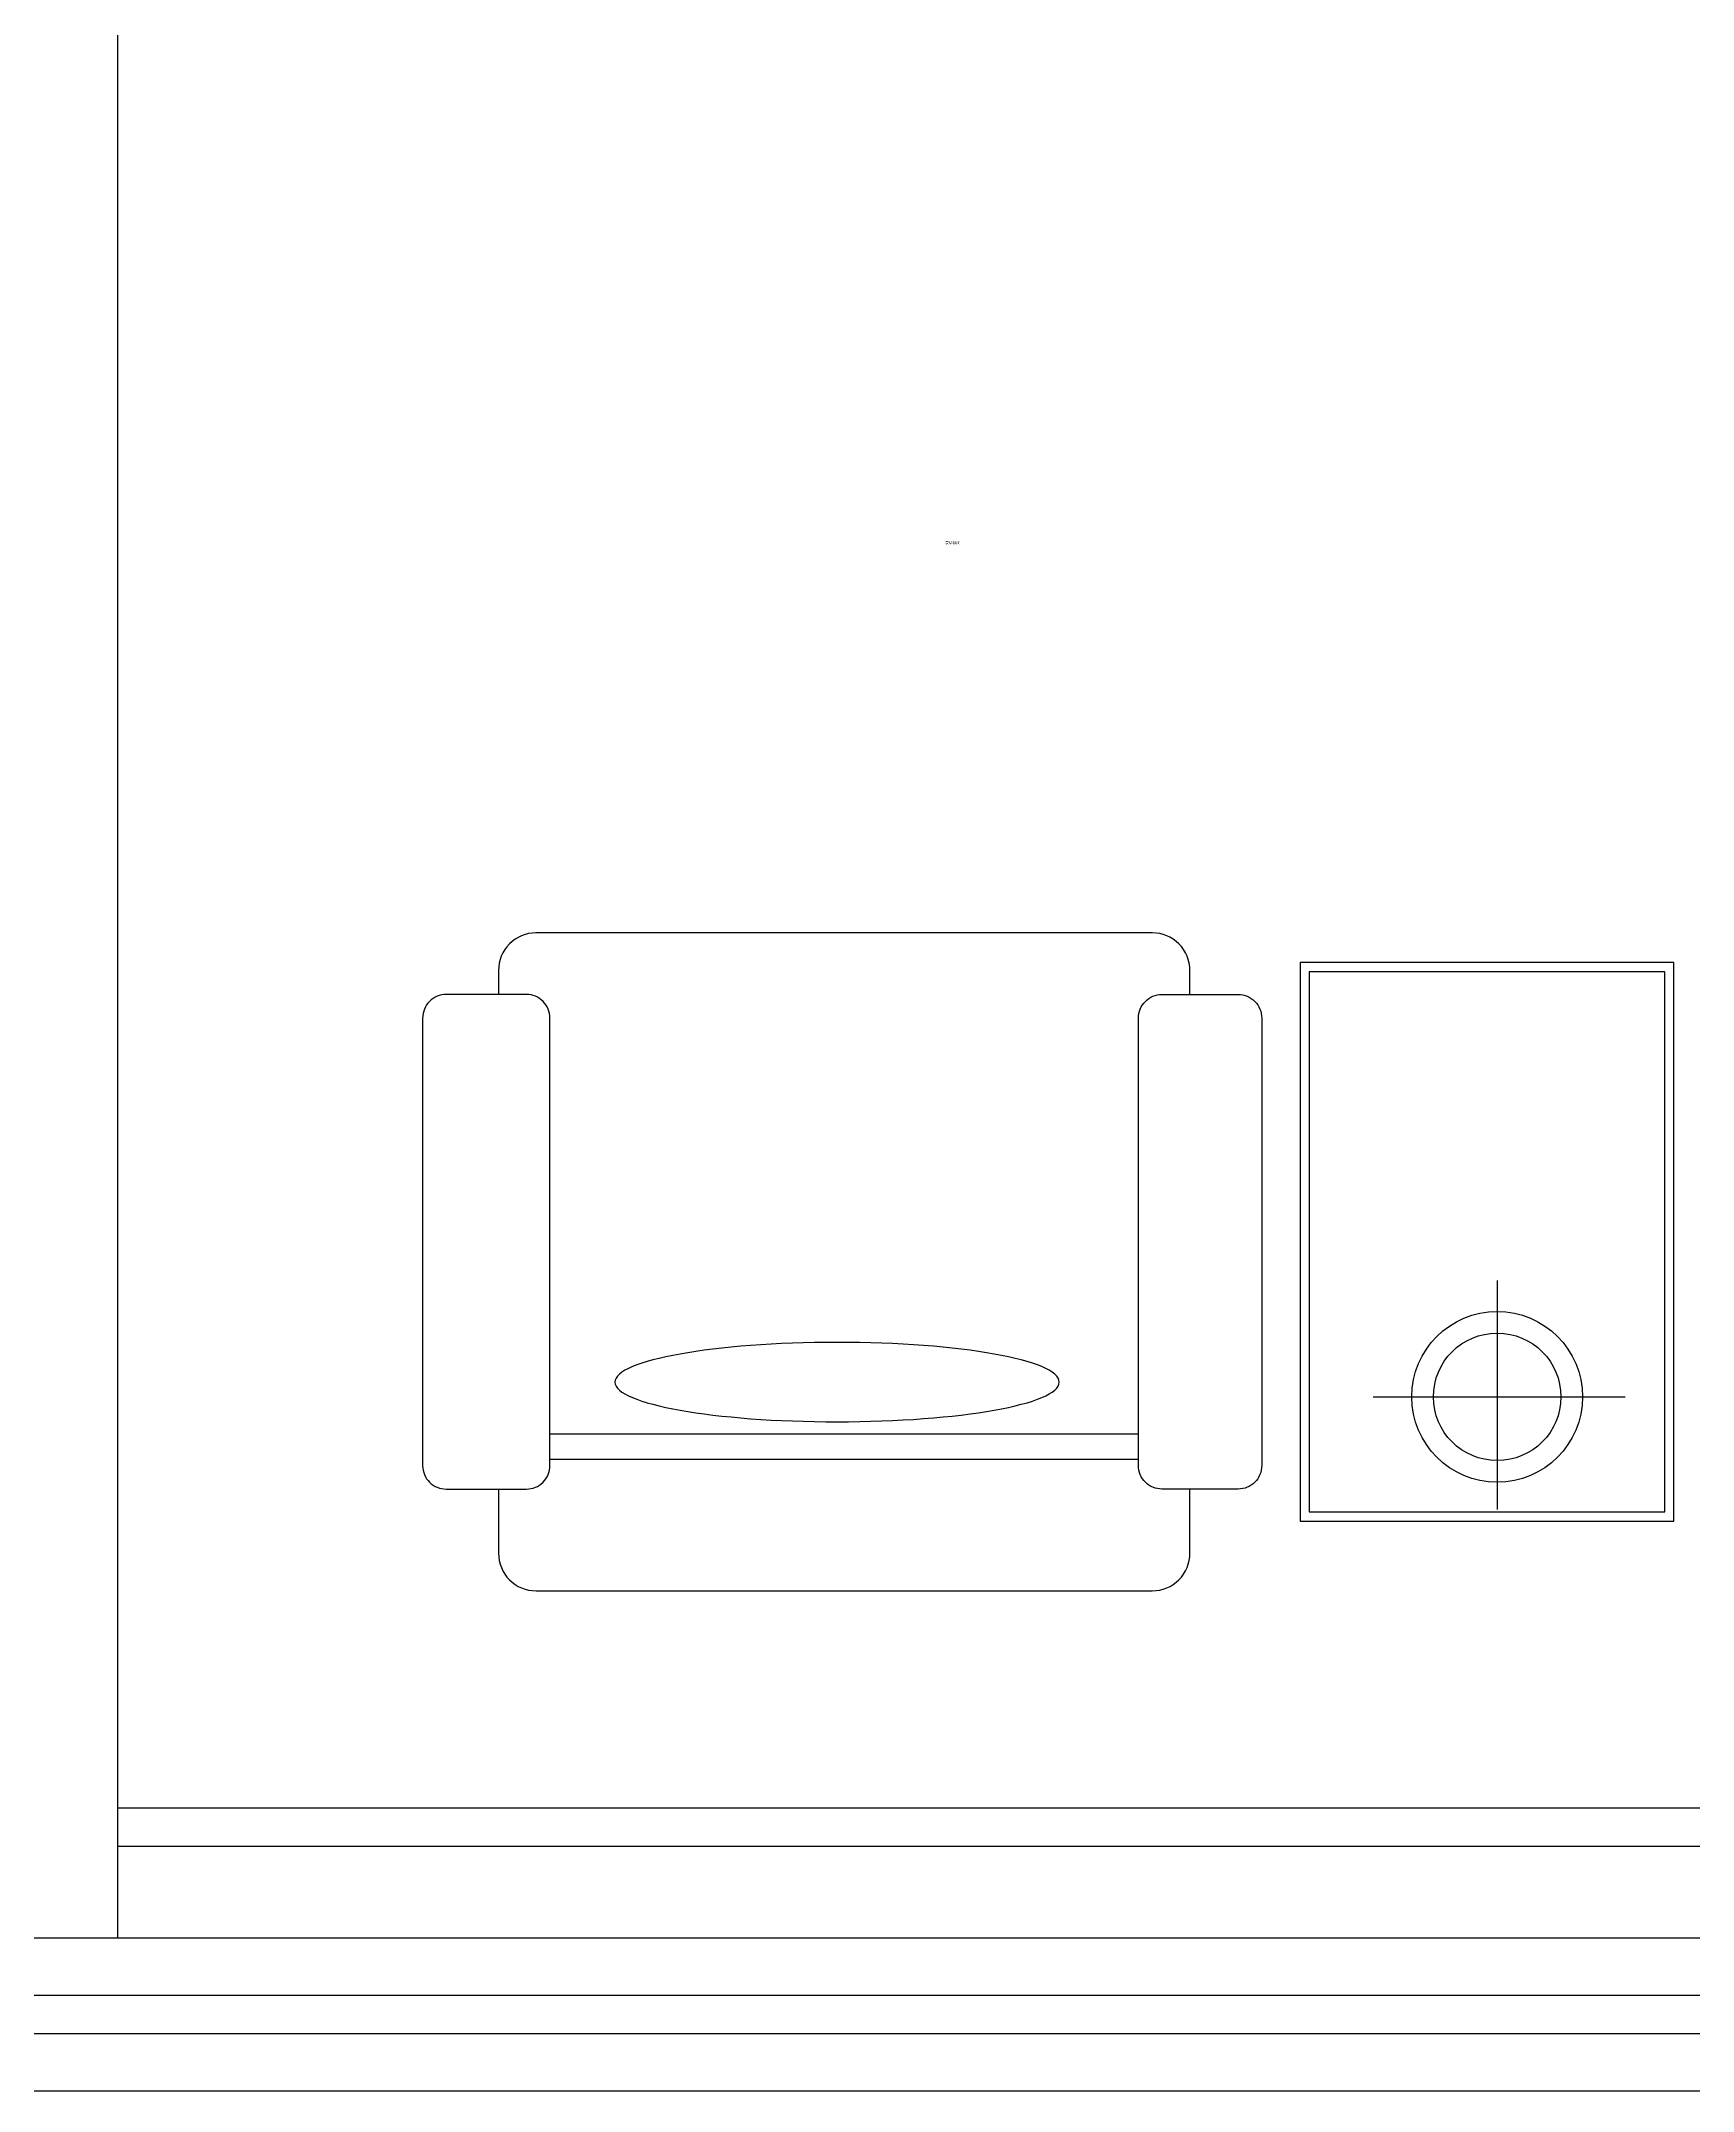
# Model space of a CAD drawing. Header units: centimetres. Extents: x 8510 to 16419, y -974 to 2536.
# Drawn here: x 10090.6 to 10306.5, y -241.9 to 26 of the extents above; entities that cross this region are included whole.
import ezdxf

# ---------------------------------------------------------------- set-up
doc = ezdxf.new("R2010")
doc.units = ezdxf.units.CM
for name, color, linetype in [('3', 5, 'Continuous'), ('4', 4, 'Continuous'), ('AXIS', 3, 'Continuous'), ('DEBAN', 8, 'Continuous'), ('L5', 5, 'Continuous'), ('窗线', 2, 'Continuous'), ('轴线', 1, 'Continuous')]:
    doc.layers.add(name, color=color, linetype=linetype)
doc.styles.add('文3.5', font='', dxfattribs={"height": 3.5})
doc.styles.get('文3.5').set_extended_font_data('PMingLiU')

# ---------------------------------------------------------------- blocks, each defined once
blk = doc.blocks.new('31')
at = {"layer": 'L5', "linetype": 'Continuous', "ltscale": 0.83333}
for p, q in [((-304216.1, -130523), (-304216.1, -130523)), ((-303642.4, -130664.4), (-303642.4, -131433.5))]:
    blk.add_line(p, q, dxfattribs=at)
for points in [[(-304186, -130503.3), (-303601.1, -130503.3, -0.414214), (-303570.5, -130534), (-303570.5, -130633.7, -0.414214), (-303601.1, -130664.4), (-304186, -130664.4, -0.414214), (-304216.7, -130633.7), (-304216.7, -130534, -0.414214)], [(-304186, -131599.8), (-303601.1, -131599.8, 0.414214), (-303570.5, -131569.1), (-303570.5, -131464.2, 0.414214), (-303601.1, -131433.5), (-304186, -131433.5, 0.414214), (-304216.7, -131464.2), (-304216.7, -131569.1, 0.414214)]]:
    blk.add_lwpolyline(points, format="xyb", close=True, dxfattribs=at)
for points in [[(-304216.7, -130597.2), (-304248.1, -130597.2, 0.414214), (-304297.2, -130646.3), (-304297.2, -131326.9)], [(-303570.5, -131500.7), (-303486.7, -131500.7, 0.414214), (-303437.6, -131451.7), (-303437.6, -130646.3, 0.414214), (-303486.7, -130597.2), (-303570.5, -130597.2)], [(-304297.2, -130771), (-304297.2, -131451.7, 0.414214), (-304248.1, -131500.7), (-304216.7, -131500.7)]]:
    blk.add_lwpolyline(points, format="xyb", dxfattribs=at)
blk.add_lwpolyline([(-303609.6, -131433.5), (-303609.6, -130664.4)], dxfattribs=at)
blk.add_ellipse((-303710.3, -131058.2), major_axis=(0, 290.3), ratio=0.178635, start_param=3.141593, end_param=9.424778, dxfattribs=at)
blk = doc.blocks.new('A$C5DE43965')
at = {"layer": '3', "lineweight": -2}
for p, q in [((488.5, 729.8), (0, 729.8)), ((0, 729.8), (0, 0)), ((488.5, 0), (488.5, 729.8)), ((12, 717.8), (12, 12)), ((476.5, 717.8), (12, 717.8)), ((230.9, 415.2), (230.9, 714.6)), ((476.5, 12), (476.5, 717.8)), ((393.1, 567.4), (63.7, 567.4)), ((12, 12), (476.5, 12)), ((0, 0), (488.5, 0))]:
    blk.add_line(p, q, dxfattribs=at)
for radius in [111.6, 83.3]:
    blk.add_circle((230.9, 567.4), radius, dxfattribs=at)

msp = doc.modelspace()

# ---------------------------------------------------------------- linework, layer by layer
at = {"layer": '窗线', "color": 7}
for p, q in [((10100.58, -204.87), (10450.58, -204.87)), ((10100.58, -209.87), (10450.58, -209.87)), ((9720.58, -221.87), (10450.58, -221.87)), ((9720.58, -229.37), (10450.58, -229.37)), ((9720.58, -234.37), (10450.58, -234.37)), ((9720.58, -241.87), (10450.58, -241.87))]:
    msp.add_line(p, q, dxfattribs=at)
at = {"layer": '轴线', "color": 7}
for p in [(10100.58, 709.63), (10080.58, -221.87)]:
    msp.add_line(p, (10100.58, -221.87), dxfattribs=at)

# ---------------------------------------------------------------- block references
at = {"layer": '4', "color": 7, "linetype": 'Continuous', "xscale": 0.1, "yscale": 0.1, "zscale": 0.1, "rotation": 270.0013141510748}
msp.add_blockref('31', (23301.13, -30519.98), dxfattribs=at)
at = {"layer": 'DEBAN', "color": 7, "xscale": 0.1, "yscale": 0.1, "zscale": 0.1, "rotation": 180}
msp.add_blockref('A$C5DE43965', (10303.96, -94.44), dxfattribs=at)

# ---------------------------------------------------------------- texts
at = {"layer": 'AXIS', "color": 7, "style": '文3.5'}
msp.add_text('豪华标间', height=0.35, dxfattribs=at).set_placement((10208.73, -39.78))

doc.saveas('drawing.dxf')
